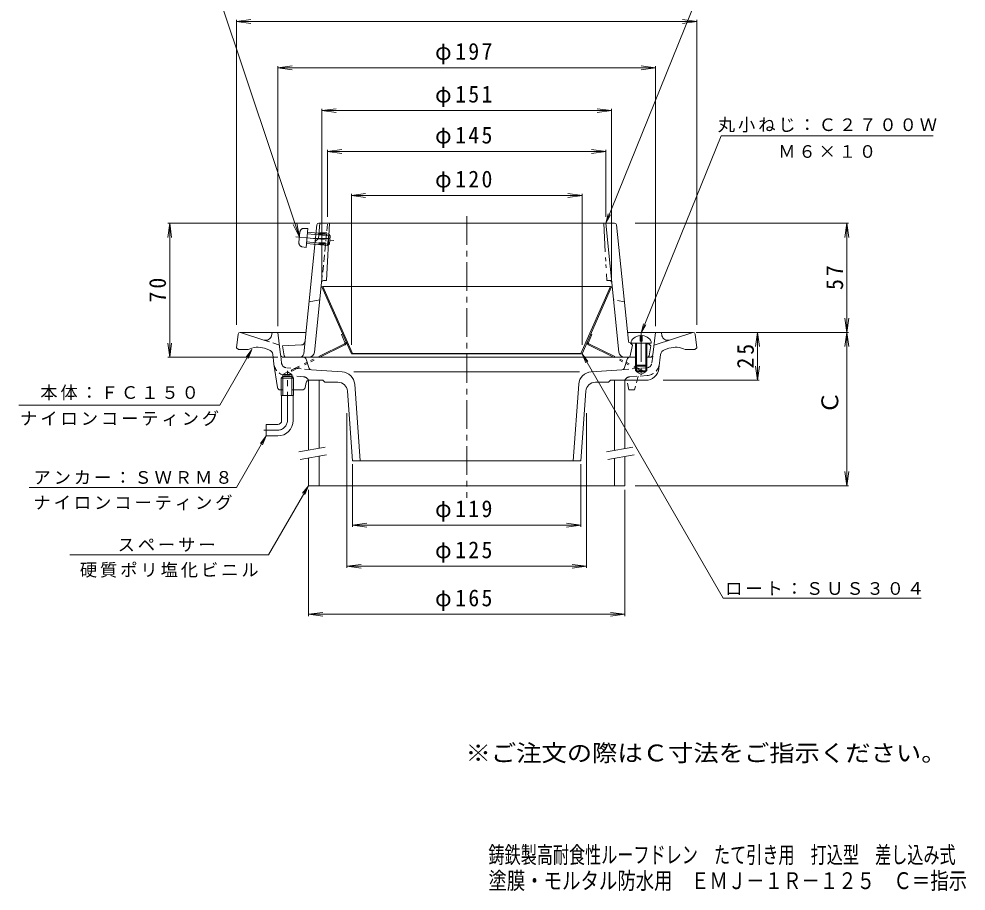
# Model space of a CAD drawing. Units: millimetres, scale not verified. Extents: x -290 to 213, y -345 to 338.
# Drawn here: x -280.7 to 213.2, y -344.8 to 110.3 of the extents above; entities that cross this region are included whole.
import ezdxf
from ezdxf.enums import TextEntityAlignment as Align

# ---------------------------------------------------------------- set-up
doc = ezdxf.new("R2010")
doc.units = ezdxf.units.MM
doc.header["$LTSCALE"] = 3
for name, pattern in [('CHAIN1', [8, 5, -1, 1, -1]), ('DASHED1', [1.8, 1.2, -0.6]), ('DOUBLE_CHAIN1', [8.8, 5, -1, 0.6, -0.6, 0.6, -1])]:
    doc.linetypes.add(name, pattern=pattern)
for name, color, linetype, lineweight in [('0-0_通り芯', 3, 'Continuous', 9), ('0-2_本体（蓋）', 6, 'Continuous', 5), ('0-3_受枠', 4, 'Continuous', 9), ('0-4_寸法', 7, 'Continuous', 9), ('0-5_文字', 7, 'Continuous', 9), ('0-A', 4, 'Continuous', 9), ('0-C', 2, 'Continuous', 9)]:
    doc.layers.add(name, color=color, linetype=linetype, lineweight=lineweight)
doc.layers.add('F-4_F-4ﾚｲﾔ', color=6, linetype='Continuous')
doc.layers.add('F-5_F-5ﾚｲﾔ', color=2, linetype='Continuous')
doc.styles.add('ＭＳ ゴシック', font='')
doc.styles.get('ＭＳ ゴシック').set_extended_font_data('MS Gothic')

msp = doc.modelspace()

# ---------------------------------------------------------------- linework, layer by layer
at = {"layer": '0-0_通り芯', "linetype": 'CHAIN1'}
for p, q in [((-47.244, 7.354), (-47.244, -139.518)), ((-140.744, -99.255), (-140.744, -73.255)), ((-145.744, -104.255), (-153.037, -104.255))]:
    msp.add_line(p, q, dxfattribs=at)
at = {"layer": '0-0_通り芯'}
for p, q in [((-166.354, -54.131), (-167.244, -61.255)), ((-165.361, -53.255), (-131.082, -53.255)), ((-152.956, -57.247), (-165.244, -53.255)), ((-149.087, -54.979), (-148.744, -53.255)), ((-144.31, -64.938), (-145.744, -53.255)), ((70.873, -53.255), (36.593, -53.255)), ((49.821, -64.938), (51.256, -53.255)), ((50.445, -59.854), (70.756, -53.255)), ((54.598, -54.979), (54.256, -53.255)), ((71.865, -54.131), (72.756, -61.255)), ((-166.244, -62.255), (-167.244, -61.255)), ((-166.244, -62.255), (-161.244, -62.255)), ((-150.411, -62.28), (-152.724, -61.529)), ((55.923, -62.28), (58.236, -61.529)), ((71.756, -62.255), (66.756, -62.255)), ((71.756, -62.255), (72.756, -61.255)), ((-147.758, -69.673), (-148.361, -64.768)), ((-142.821, -66.255), (-132.346, -66.255)), ((-129.55, -71.66), (-130.915, -67.306)), ((35.062, -71.66), (36.426, -67.306)), ((41.256, -66.255), (37.857, -66.255)), ((48.332, -66.255), (46.256, -66.255)), ((52.971, -72.108), (53.872, -64.768)), ((-145.934, -81.975), (-147.735, -69.848)), ((-138.384, -75.255), (-140.744, -73.892)), ((-112.15, -73.832), (-128.224, -72.708)), ((11.643, -73.815), (-106.132, -73.815)), ((33.735, -72.708), (17.661, -73.832)), ((40.756, -70.316), (40.756, -73.255)), ((46.756, -73.255), (40.756, -73.255)), ((41.256, -70.816), (41.256, -73.755)), ((46.256, -73.755), (41.256, -73.755)), ((41.256, -73.755), (43.756, -75.198)), ((46.256, -73.755), (43.756, -75.198)), ((46.256, -70.816), (46.256, -73.755)), ((46.756, -70.316), (46.756, -73.255)), ((-143.104, -76.255), (-143.919, -77.055)), ((-137.569, -77.055), (-143.919, -77.055)), ((-143.919, -86.255), (-143.919, -77.055)), ((-143.104, -86.255), (-143.104, -75.255)), ((-138.384, -76.255), (-143.104, -76.255)), ((-138.384, -86.255), (-138.384, -75.255)), ((-137.569, -77.055), (-138.384, -76.255)), ((-137.569, -86.255), (-137.569, -77.055)), ((27.756, -78.255), (26.756, -79.255)), ((46.023, -78.255), (27.756, -78.255)), ((-144.451, -83.255), (-143.104, -83.255)), ((-138.384, -83.255), (-132.974, -83.255)), ((-130.985, -79.461), (-131.503, -82.049)), ((-114.381, -79.255), (-121.244, -79.255)), ((-109.406, -83.877), (-106.744, -120.255)), ((-105.657, -80.304), (-102.734, -120.255)), ((11.168, -80.304), (8.245, -120.255)), ((14.918, -83.877), (12.256, -120.255)), ((19.893, -79.255), (26.756, -79.255)), ((-137.569, -86.255), (-143.919, -86.255)), ((-143.744, -99.255), (-143.744, -86.255)), ((-137.744, -99.255), (-137.744, -86.255)), ((-151.744, -101.255), (-151.744, -107.255)), ((-145.744, -101.255), (-151.744, -101.255)), ((-145.744, -107.255), (-151.744, -107.255)), ((-106.744, -120.255), (12.256, -120.255))]:
    msp.add_line(p, q, dxfattribs=at)
at = {"layer": '0-0_通り芯', "linetype": 'DASHED1'}
for p, q in [((-144.934, -59.854), (-152.956, -57.247)), ((-143.788, -69.186), (-144.31, -64.938)), ((49.3, -69.186), (49.821, -64.938)), ((-128.224, -72.708), (-141.02, -71.813)), ((33.735, -72.708), (46.531, -71.813)), ((-132.297, -76.433), (-141.299, -75.803)), ((37.809, -76.433), (46.81, -75.803)), ((42.256, -76.122), (40.256, -83.255))]:
    msp.add_line(p, q, dxfattribs=at)
at = {"layer": '0-0_通り芯'}
for points in [[(-138.384, -75.255), (-143.104, -75.255), (-140.744, -73.892)], [(-129.515, -78.255), (-122.244, -78.255), (-121.244, -79.255)]]:
    msp.add_lwpolyline(points, dxfattribs=at)
at = {"layer": '0-0_通り芯', "linetype": 'DASHED1'}
msp.add_lwpolyline([(40.256, -83.255), (37.256, -83.255), (36.256, -78.255)], dxfattribs=at)
at = {"layer": '0-0_通り芯'}
for centre, radius, start, end in [((-165.361, -54.255), 1, 90, 172.87567), ((70.873, -54.255), 1, 7.12427, 90), ((-152.029, -54.394), 3, 252.00015, 348.7693), ((57.541, -54.394), 3, 191.2307, 287.99985), ((-156.124, -71.99), 11, 71.99991, 117.74306), ((-151.338, -65.133), 3, 7.00043, 72.00015), ((56.85, -65.133), 3, 107.99998, 172.99957), ((61.635, -71.99), 11, 62.25694, 107.99992), ((-142.821, -64.755), 1.5, 187.00122, 270), ((-132.346, -67.755), 1.5, 17.40172, 90), ((37.857, -67.755), 1.5, 90, 162.59828), ((48.332, -64.755), 1.5, 270, 352.99878), ((-140.81, -68.82), 7, 187.00008, 188.44443), ((-128.119, -71.211), 1.5, 197.40172, 265.99878), ((-112.638, -80.815), 7, 4.18488, 85.99998), ((18.15, -80.815), 7, 94.00002, 175.81512), ((33.63, -71.211), 1.5, 274.00122, 342.59828), ((46.023, -71.255), 7, 270, 352.99994), ((-129.515, -79.755), 1.5, 90, 168.68979), ((-144.451, -81.755), 1.5, 188.44299, 270), ((-132.974, -81.755), 1.5, 270, 348.68979), ((-114.392, -84.255), 5, 4.18501, 90), ((19.903, -84.255), 5, 90, 175.81499), ((-145.744, -99.255), 2, 270, 0), ((-145.744, -99.255), 8, 270, 0)]:
    msp.add_arc(centre, radius, start, end, dxfattribs=at)
at = {"layer": '0-0_通り芯', "linetype": 'DASHED1'}
for centre, radius, start, end in [((-140.81, -68.82), 7, 188.44443, 266.00018), ((-140.811, -68.82), 3, 187.00008, 266.00018), ((46.322, -68.82), 3, 273.99982, 352.99992), ((46.322, -68.82), 7, 273.99982, 352.99992), ((-132.506, -79.425), 3, 22.96562, 85.99974), ((38.018, -79.425), 3, 94.00026, 157.03438)]:
    msp.add_arc(centre, radius, start, end, dxfattribs=at)
at = {"layer": '0-0_通り芯', "linetype": 'CHAIN1'}
msp.add_arc((-145.744, -99.255), 5, 270, 0, dxfattribs=at)
at = {"layer": '0-2_本体（蓋）'}
for p, q in [((-125.364, 2.847), (-132.223, -64.458)), ((-124.58, -4.255), (-123.765, 3.745)), ((-124.369, 3.745), (29.881, 3.745)), ((-118.744, 3.745), (-120.316, -26.255)), ((32.115, -63.559), (25.256, 3.745)), ((30.876, 2.847), (37.066, -57.889)), ((-124.58, -4.255), (-126.241, -5.755)), ((-126.603, -63.559), (-122.893, -27.153)), ((-121.898, -26.255), (-120.316, -26.255)), ((-129.451, -37.255), (-123.821, -36.255)), ((40.752, -58.906), (38.017, -58.787)), ((39.256, -59.842), (38.256, -58.797)), ((47.756, -59.21), (46.756, -59.167)), ((48.756, -60.255), (47.756, -59.21)), ((-133.472, -59.83), (-143.244, -60.255)), ((-142.383, -65.419), (-143.244, -60.255)), ((39.256, -59.842), (37.756, -66.255)), ((47.895, -65.419), (48.756, -60.255)), ((37.857, -66.255), (-132.346, -66.255))]:
    msp.add_line(p, q, dxfattribs=at)
at = {"layer": '0-2_本体（蓋）', "linetype": 'DASHED1'}
for p, q in [((-122.893, -27.153), (-119.744, 3.745)), ((-120.325, -1.955), (-125.854, -1.955)), ((-120.254, -1.255), (-125.782, -1.255)), ((-120.865, -7.255), (-126.394, -7.255)), ((-120.794, -6.555), (-126.322, -6.555)), ((34.963, -37.255), (29.332, -36.255))]:
    msp.add_line(p, q, dxfattribs=at)
at = {"layer": '0-2_本体（蓋）', "linetype": 'DOUBLE_CHAIN1'}
for p in [(24.256, 3.745), (28.313, -26.255)]:
    msp.add_line(p, (25.828, -26.255), dxfattribs=at)
at = {"layer": '0-2_本体（蓋）', "linetype": 'CHAIN1'}
msp.add_line((-119.45, -4.255), (-127.209, -4.255), dxfattribs=at)
at = {"layer": '0-2_本体（蓋）'}
for centre, radius, start, end in [((-124.369, 2.745), 1, 90, 174.18137), ((29.881, 2.745), 1, 5.81873, 90), ((-121.898, -27.255), 1, 90, 174.18137), ((-133.559, -57.832), 2, 272.48907, 354.18027), ((38.06, -57.788), 1, 185.81873, 267.51088), ((-129.588, -63.255), 3, 270, 354.18134), ((35.099, -63.255), 3, 185.81866, 270), ((-141.397, -65.255), 1, 189.46085, 270), ((-134.213, -64.255), 2, 270, 354.18033), ((46.909, -65.255), 1, 270, 350.53932)]:
    msp.add_arc(centre, radius, start, end, dxfattribs=at)
at = {"layer": '0-2_本体（蓋）', "linetype": 'DOUBLE_CHAIN1'}
msp.add_arc((27.41, -27.255), 1, 5.81863, 90, dxfattribs=at)
at = {"layer": '0-3_受枠'}
for p, q in [((-129.744, -78.255), (-129.744, -114.683)), ((-124.244, -78.255), (-124.244, -113.713)), ((29.756, -78.255), (29.756, -114.86)), ((35.256, -78.255), (35.256, -113.89)), ((-124.244, -117.775), (-124.244, -133.255)), ((35.256, -117.951), (35.256, -133.255)), ((-129.744, -118.745), (-129.744, -133.255)), ((29.756, -118.921), (29.756, -133.255)), ((-129.744, -133.255), (35.256, -133.255))]:
    msp.add_line(p, q, dxfattribs=at)
at = {"layer": '0-3_受枠', "color": 7}
for p, q in [((-134.858, -115.585), (-121.07, -113.154)), ((25.642, -115.585), (39.429, -113.154)), ((-134.163, -119.524), (-120.376, -117.093)), ((26.337, -119.524), (40.124, -117.093))]:
    msp.add_line(p, q, dxfattribs=at)
at = {"layer": '0-4_寸法'}
for p, q in [((-167.244, 108.978), (-159.808, 109.957)), ((-167.244, 109.878), (-167.244, -49.348)), ((-167.244, 108.978), (72.756, 108.978)), ((-167.244, 108.978), (-159.808, 107.999)), ((72.756, 108.978), (65.32, 109.957)), ((72.756, 108.978), (65.32, 107.999)), ((72.756, 109.878), (72.756, -49.348)), ((-145.744, 84.812), (-138.308, 85.791)), ((-145.744, 85.712), (-145.744, -49.964)), ((-145.744, 84.812), (51.256, 84.812)), ((-145.744, 84.812), (-138.308, 83.833)), ((51.256, 84.812), (43.82, 85.791)), ((51.256, 84.812), (43.82, 83.833)), ((51.256, 85.712), (51.256, -49.964)), ((-122.744, 62.496), (-115.308, 63.475)), ((-122.744, 63.396), (-122.744, -25.964)), ((-122.744, 62.496), (28.256, 62.496)), ((-122.744, 62.496), (-115.308, 61.517)), ((28.256, 62.496), (20.82, 63.475)), ((28.256, 62.496), (20.82, 61.517)), ((28.256, 63.396), (28.256, -25.964)), ((-119.744, 41.133), (-112.308, 42.112)), ((-119.744, 42.033), (-119.744, 7.044)), ((-119.744, 41.133), (25.256, 41.133)), ((-119.744, 41.133), (-112.308, 40.155)), ((25.256, 41.133), (17.82, 42.112)), ((25.256, 41.133), (17.82, 40.155)), ((25.256, 42.033), (25.256, 7.044)), ((-107.394, 18.182), (-99.958, 19.161)), ((-107.394, 19.082), (-107.394, -59.683)), ((-107.394, 18.182), (12.906, 18.182)), ((-107.394, 18.182), (-99.958, 17.203)), ((12.906, 18.182), (5.47, 19.161)), ((12.906, 18.182), (5.47, 17.203)), ((12.906, 19.082), (12.906, -59.683)), ((-202.119, 3.745), (-203.097, -3.691)), ((-203.019, 3.745), (-129.053, 3.745)), ((-202.119, -66.255), (-202.119, 3.745)), ((-202.119, 3.745), (-201.14, -3.691)), ((151.868, 3.745), (40.633, 3.745)), ((150.968, 3.745), (149.989, -3.691)), ((150.968, -53.255), (150.968, 3.745)), ((150.968, 3.745), (151.947, -3.691)), ((150.968, -53.255), (149.989, -45.819)), ((150.968, -53.255), (151.947, -45.819)), ((151.868, -53.255), (72.344, -53.255)), ((104.415, -53.255), (103.436, -60.691)), ((104.415, -78.255), (104.415, -53.255)), ((104.415, -53.255), (105.394, -60.691)), ((150.968, -53.255), (149.989, -60.691)), ((150.968, -133.255), (150.968, -53.255)), ((150.968, -53.255), (151.947, -60.691)), ((-202.119, -66.255), (-203.097, -58.819)), ((-202.119, -66.255), (-201.14, -58.819)), ((-203.019, -66.255), (-145.769, -66.255)), ((104.415, -78.255), (103.436, -70.819)), ((104.415, -78.255), (105.394, -70.819)), ((105.315, -78.255), (55.161, -78.255)), ((-109.744, -176.194), (-109.744, -95.39)), ((15.256, -176.194), (15.256, -95.39)), ((-106.744, -154.744), (-106.744, -122.056)), ((12.256, -154.744), (12.256, -122.056)), ((150.968, -133.255), (149.989, -125.819)), ((150.968, -133.255), (151.947, -125.819)), ((151.868, -133.255), (40.645, -133.255)), ((-129.744, -201.274), (-129.744, -135.468)), ((35.256, -201.274), (35.256, -135.468)), ((-106.744, -153.844), (-99.308, -152.865)), ((12.256, -153.844), (4.82, -152.865)), ((-106.744, -153.844), (12.256, -153.844)), ((-106.744, -153.844), (-99.308, -154.823)), ((12.256, -153.844), (4.82, -154.823)), ((-109.744, -175.294), (-102.308, -174.315)), ((-109.744, -175.294), (15.256, -175.294)), ((-109.744, -175.294), (-102.308, -176.273)), ((15.256, -175.294), (7.82, -174.315)), ((15.256, -175.294), (7.82, -176.273)), ((-129.744, -200.374), (-122.308, -199.395)), ((-129.744, -200.374), (35.256, -200.374)), ((-129.744, -200.374), (-122.308, -201.353)), ((35.256, -200.374), (27.82, -199.395)), ((35.256, -200.374), (27.82, -201.353))]:
    msp.add_line(p, q, dxfattribs=at)
at = {"layer": '0-5_文字'}
for p, q in [((25.256, 3.745), (79.684, 138.459)), ((-134.442, -3.612), (-177.717, 126.116)), ((43.756, -53.704), (85.401, 49.371)), ((85.401, 49.371), (196.022, 49.371)), ((25.256, 3.745), (26.508, 8.586)), ((25.256, 3.745), (27.718, 8.097)), ((-134.442, -3.612), (-137.729, 3.129)), ((-134.442, -3.612), (-135.872, 3.75)), ((43.756, -53.704), (45.008, -48.863)), ((43.756, -53.704), (46.218, -49.352)), ((-159.244, -62.255), (-175.987, -91.255)), ((-159.244, -62.255), (-162.288, -66.221)), ((-159.244, -62.255), (-161.158, -66.874)), ((12.906, -64.496), (15.95, -68.463)), ((12.906, -64.496), (14.819, -69.115)), ((-280.729, -91.255), (-175.987, -91.255)), ((-151.744, -107.255), (-167.332, -134.255)), ((-151.744, -107.255), (-154.788, -111.221)), ((-151.744, -107.255), (-153.657, -111.874)), ((-129.744, -133.255), (-150.529, -169.255)), ((-129.744, -133.255), (-132.788, -137.222)), ((-129.744, -133.255), (-131.658, -137.874)), ((-167.332, -134.255), (-275.472, -134.255)), ((-150.529, -169.255), (-254.272, -169.255))]:
    msp.add_line(p, q, dxfattribs=at)
msp.add_lwpolyline([(12.906, -64.496), (86.444, -191.868), (189.7, -191.868)], dxfattribs=at)
at = {"layer": '0-A', "linetype": 'DOUBLE_CHAIN1'}
for p, q in [((-132.188, 1.021), (-130.105, 1.014)), ((-131.01, -8.945), (-130.105, 1.014)), ((-136.259, -3.447), (-115.623, -5.321)), ((-134.697, -6.427), (-134.186, -0.798)), ((-130.365, -1.844), (-118.414, -2.929)), ((-130.286, -0.977), (-119.202, -1.984)), ((-119.744, -7.959), (-119.202, -1.984)), ((-118.414, -2.929), (-119.202, -1.984)), ((-118.799, -7.172), (-118.414, -2.929)), ((-133.059, -8.576), (-131.01, -8.945)), ((-130.829, -6.953), (-119.744, -7.959)), ((-130.75, -6.086), (-118.799, -7.172)), ((-118.799, -7.172), (-119.744, -7.959))]:
    msp.add_line(p, q, dxfattribs=at)
at = {"layer": '0-A', "linetype": 'CHAIN1'}
msp.add_line((43.756, -53.704), (43.756, -75.705), dxfattribs=at)
at = {"layer": '0-A'}
for p, q in [((38.506, -58.816), (49.006, -58.816)), ((40.756, -58.816), (40.756, -70.316)), ((41.256, -58.816), (41.256, -70.816)), ((43.256, -54.934), (43.256, -57.816)), ((43.256, -57.816), (44.256, -57.816)), ((44.256, -54.934), (44.256, -57.816)), ((46.256, -58.816), (46.256, -70.816)), ((46.756, -58.816), (46.756, -70.316)), ((40.756, -70.316), (46.756, -70.316)), ((40.756, -70.316), (41.256, -70.816)), ((41.256, -70.816), (46.256, -70.816)), ((46.756, -70.316), (46.256, -70.816))]:
    msp.add_line(p, q, dxfattribs=at)
at = {"layer": '0-A', "linetype": 'DOUBLE_CHAIN1'}
for centre, start, end in [((-132.194, -0.979), 89.811, 174.81099), ((-132.705, -6.608), 174.81099, 259.81097)]:
    msp.add_arc(centre, 2, start, end, dxfattribs=at)
at = {"layer": '0-A'}
for start_param, end_param in [(1.6661844, 3.1415927), (6.2831853, 7.7585933)]:
    msp.add_ellipse((43.756, -58.816), major_axis=(5.25, 0), ratio=0.7428, start_param=start_param, end_param=end_param, dxfattribs=at)
at = {"layer": '0-C'}
for p, q in [((-122.195, -29.255), (-122.744, -29.496)), ((-122.744, -29.496), (-107.394, -64.496)), ((-122.195, -29.255), (-106.845, -64.255)), ((27.706, -29.255), (-122.195, -29.255)), ((28.256, -29.496), (12.906, -64.496)), ((27.706, -29.255), (28.256, -29.496)), ((-106.845, -64.255), (-107.394, -64.496))]:
    msp.add_line(p, q, dxfattribs=at)
at = {"layer": '0-C', "linetype": 'DOUBLE_CHAIN1'}
for p, q in [((-112.481, -54.392), (-111.931, -54.151)), ((17.992, -54.392), (17.443, -54.151)), ((-110.986, -59.225), (-138.76, -72.958)), ((-110.703, -58.446), (-112.481, -54.392)), ((16.214, -58.446), (17.992, -54.392)), ((16.498, -59.225), (44.272, -72.958))]:
    msp.add_line(p, q, dxfattribs=at)
at = {"layer": '0-C'}
for points in [[(27.706, -29.255), (12.356, -64.255), (-106.845, -64.255)], [(12.356, -64.255), (12.906, -64.496), (-107.394, -64.496)]]:
    msp.add_lwpolyline(points, dxfattribs=at)
at = {"layer": '0-C', "linetype": 'DOUBLE_CHAIN1'}
for points in [[(-110.72, -59.763), (-138.494, -73.496), (-138.76, -72.958)], [(16.232, -59.763), (44.006, -73.496), (44.272, -72.958)]]:
    msp.add_lwpolyline(points, dxfattribs=at)
for centre, radius, start, end in [((-111.252, -58.687), 0.6, 296.30949, 23.6795), ((-111.252, -58.687), 1.2, 296.30949, 23.6795), ((16.764, -58.687), 1.2, 156.3205, 243.69051), ((16.764, -58.687), 0.6, 156.3205, 243.69051)]:
    msp.add_arc(centre, radius, start, end, dxfattribs=at)

# ---------------------------------------------------------------- texts
at = {"layer": '0-4_寸法', "color": 2, "style": 'ＭＳ ゴシック'}
msp.add_text('Ｃ', height=8.798, rotation=90, dxfattribs=at).set_placement((149.168, -95.88), align=Align.BOTTOM_LEFT)
at = {"layer": '0-4_寸法', "color": 2, "char_height": 8.798, "attachment_point": 7, "style": 'ＭＳ ゴシック'}
for s, insert in [('\\T1.21;\\W0.95;φ197', (-63.744, 86.612)), ('\\T1.21;\\W0.95;φ151', (-63.744, 64.296)), ('\\T1.21;\\W0.95;φ145', (-63.744, 42.933)), ('\\T1.21;\\W0.95;φ120', (-63.744, 19.982)), ('\\T1.21;\\W0.95;φ119', (-63.744, -152.044)), ('\\T1.21;\\W0.95;φ125', (-63.744, -173.494)), ('\\T1.21;\\W0.95;φ165', (-63.744, -198.574))]:
    msp.add_mtext(s, dxfattribs=dict(at, insert=insert))
at = {"layer": '0-4_寸法', "color": 2, "char_height": 8.798, "attachment_point": 7, "rotation": 90, "style": 'ＭＳ ゴシック'}
for s, insert in [('\\T1.27;\\W0.95;57', (149.168, -31.13)), ('\\T1.27;\\W0.95;70', (-203.919, -37.63)), ('\\T1.27;\\W0.95;25', (102.615, -72.13))]:
    msp.add_mtext(s, dxfattribs=dict(at, insert=insert))
at = {"layer": '0-5_文字', "char_height": 6.598, "attachment_point": 7, "style": 'ＭＳ ゴシック'}
for s, insert in [('\\T1.17;丸小ねじ：Ｃ２７００Ｗ', (83.712, 51.077)), ('\\T1.17;Ｍ６×１０', (115.212, 37.733)), ('\\T1.17;本体：ＦＣ１５０', (-269.608, -88.652)), ('\\T1.17;ナイロンコーティング', (-280.108, -102.164)), ('\\T1.17;アンカー：ＳＷＲＭ８', (-273.152, -132.564)), ('\\T1.17;ナイロンコーティング', (-273.152, -146.075)), ('\\T1.17;スペーサー', (-229.275, -167.753)), ('\\T1.17;硬質ポリ塩化ビニル', (-248.97, -181.237)), ('\\T1.17;ロート：ＳＵＳ３０４', (87.548, -190.462))]:
    msp.add_mtext(s, dxfattribs=dict(at, insert=insert))
at = {"layer": 'F-4_F-4ﾚｲﾔ', "style": 'ＭＳ ゴシック'}
for s, width, p in [('鋳鉄製高耐食性ルーフドレン\u3000たて引き用\u3000打込型\u3000差し込み式', 0.7, (-35.886, -332.899)), ('塗膜・モルタル防水用\u3000ＥＭＪ－１Ｒ－１２５\u3000Ｃ＝指示', 0.8, (-35.886, -346.399))]:
    msp.add_text(s, height=8.798, dxfattribs=dict(at, width=width)).set_placement(p, align=Align.BOTTOM_LEFT)
at = {"layer": 'F-5_F-5ﾚｲﾔ', "style": 'ＭＳ ゴシック', "width": 1.1}
msp.add_text('※ご注文の際はＣ寸法をご指示ください。', height=8.798, dxfattribs=at).set_placement((-47.841, -279.766), align=Align.BOTTOM_LEFT)

doc.saveas('drawing.dxf')
